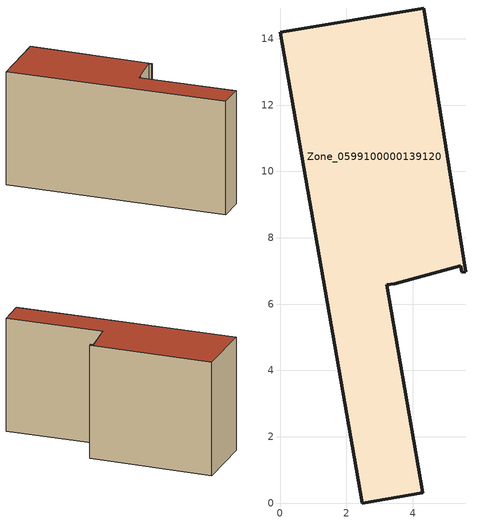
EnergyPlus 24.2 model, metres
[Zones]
Zone_0599100000139120
 floor ground (C_G): 5.44,7.16 3.45,6.62 3.22,6.58 4.3,0.31 2.48,0 0,14.2 4.33,14.93 5.6,6.98 5.47,6.96 z0
 wall outside (C_F): 2.48,0 4.3,0.31 3.22,6.58 3.45,6.62 5.44,7.16 5.47,6.96 5.6,6.98 4.33,14.93 0,14.2 2.48,0 z0:7.55
 roof outside (C_R): 3.45,6.62 5.44,7.16 5.47,6.96 5.6,6.98 4.33,14.93 0,14.2 2.48,0 4.3,0.31 3.22,6.58 z7.55
[BUILDING]
Pand.0599100000139120: North Axis=0; Terrain=City; Loads Convergence Tolerance Value=0.04; Temperature Convergence Tolerance Value=0.4; Solar Distribution=FullExterior; Maximum Number of Warmup Days=25; Minimum Number of Warmup Days=1
[Site:Location]
Rotterdam.The.Hague.AP_ZH_NLD Design_Conditions: Latitude=51.96; Longitude=4.45; Time Zone=1; Elevation=-4.5
[SITE:GROUNDTEMPERATURE:BUILDINGSURFACE]
18, 18, 18, 18, 18, 18, 18, 18, 18, 18, 18, 18
[MATERIAL] Thermal Absorptance=0.9; Solar Absorptance=0.7; Visible Absorptance=0.7
Name | Roughness | Thickness | Conductivity | Density | Specific Heat
G.TI.1946 | MediumSmooth | 0.15 | 1 | 540 | 1210
F.TI.1946 | Rough | 0.3 | 0.857143 | 1920 | 840
R.TI.1946 | MediumRough | 0.2 | 0.1 | 1500 | 1000
[CONSTRUCTION]
C_G: G.TI.1946
C_F: F.TI.1946
C_R: R.TI.1946
[ZONE]
Zone_0599100000139120: Type=1; Multiplier=1; Ceiling Height=Autocalculate; Volume=Autocalculate; Floor Area=autocalculate; Part of Total Floor Area=Yes
[ZONEINFILTRATION:DESIGNFLOWRATE]
Infil_Zone_0599100000139120: Zone or ZoneList or Space or SpaceList=Zone_0599100000139120; Schedule=AlwaysOn; Design Flow Rate Calculation Method=Flow/Area; Flow Rate per Floor Area=0.003; Constant Term Coefficient=1; Temperature Term Coefficient=0; Velocity Term Coefficient=0; Velocity Squared Term Coefficient=0
[HVACTEMPLATE:ZONE:IDEALLOADSAIRSYSTEM]
Zone_0599100000139120: Maximum Heating Supply Air Temperature=50; Minimum Cooling Supply Air Temperature=13; Maximum Heating Supply Air Humidity Ratio=0.0156; Minimum Cooling Supply Air Humidity Ratio=0.0077; Heating Limit=NoLimit; Cooling Limit=NoLimit; Dehumidification Control Type=ConstantSensibleHeatRatio; Cooling Sensible Heat Ratio=0.7; Dehumidification Setpoint=60; Humidification Control Type=None; Humidification Setpoint=30; Outdoor Air Method=None; Outdoor Air Flow Rate per Person=0.00944; Outdoor Air Flow Rate per Zone Floor Area=0; Outdoor Air Flow Rate per Zone=0; Demand Controlled Ventilation Type=None; Outdoor Air Economizer Type=NoEconomizer; Heat Recovery Type=None; Sensible Heat Recovery Effectiveness=0.7; Latent Heat Recovery Effectiveness=0.65
[ZONECONTROL:THERMOSTAT]
ThermostatControl_Zone_0599100000139120: Zone or ZoneList=Zone_0599100000139120; Control Type Schedule=DualSetpointControlType; Control 1=Thermostat_Zone_0599100000139120; Temperature Difference Between Cutout And Setpoint=0
[THERMOSTATSETPOINT:DUALSETPOINT]
Thermostat_Zone_0599100000139120: Heating Setpoint Temperature Schedule=HeatingSetpoint_Zone_0599100000139120; Cooling Setpoint Temperature Schedule=CoolingSetpoint_Zone_0599100000139120
[SCHEDULE:COMPACT]
HeatingSetpoint_Zone_0599100000139120: Through: 12/31, For: AllDays, Until: 24:00, 21
CoolingSetpoint_Zone_0599100000139120: Through: 12/31, For: AllDays, Until: 24:00, 24
DualSetpointControlType: Through: 12/31, For: AllDays, Until: 24:00, 4
AlwaysOn: Through: 12/31, For: AllDays, Until: 24:00, 1
